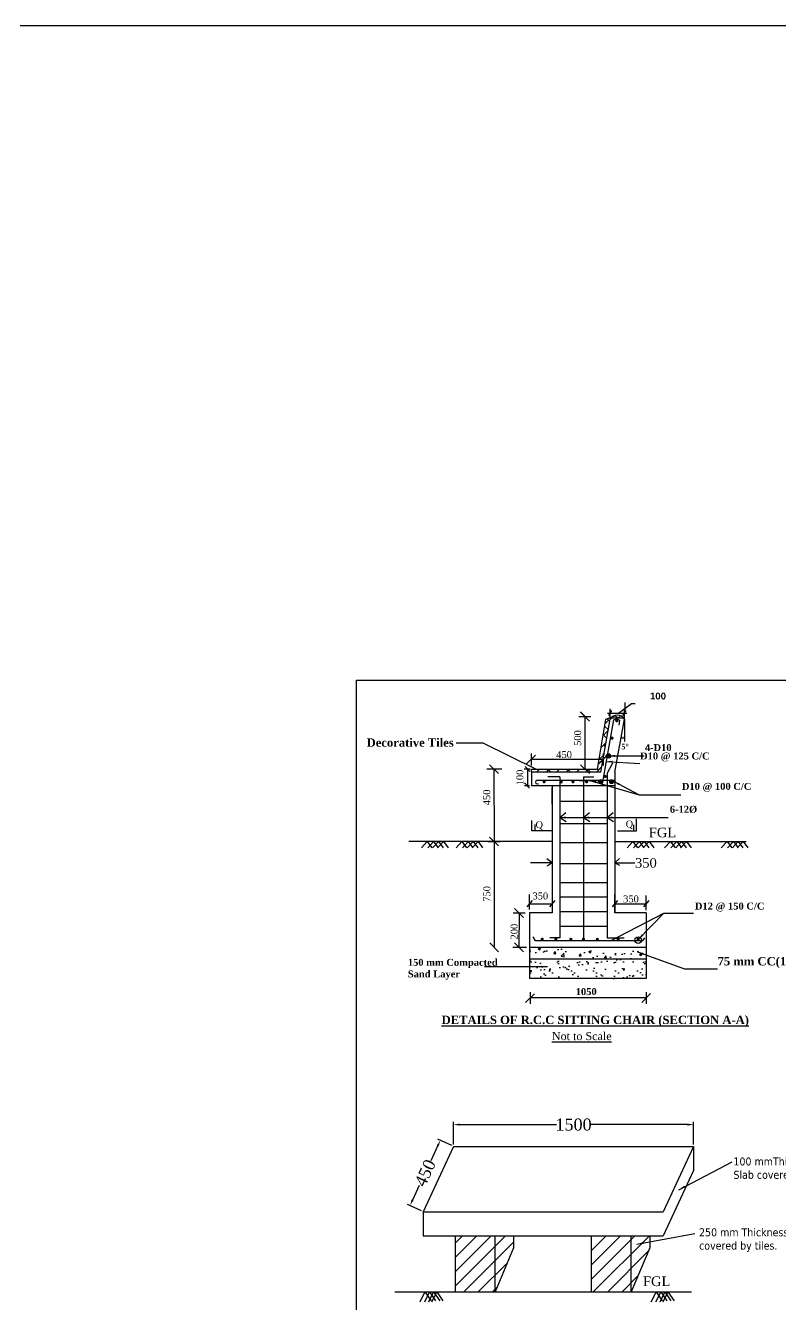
# Model space of a CAD drawing. Header units: metres. Extents: x -2434 to 11656, y -15288 to 8109.
# Drawn here: x 3931.5 to 4025.8, y -11699 to -11539.2 of the extents above; entities that cross this region are included whole.
import ezdxf

# ---------------------------------------------------------------- set-up
doc = ezdxf.new("R2010")
doc.units = ezdxf.units.M
doc.layers.add('sheet', color=1, linetype='Continuous', lineweight=15)
doc.styles.add('dim', font='isocp.shx')
doc.styles.get("Standard").update_dxf_attribs({"font": 'times.ttf'})
doc.dimstyles.new('Copy of STANDARD', dxfattribs={"dimtxt": 0.5, "dimasz": 0.4075, "dimexe": 0.364, "dimexo": 0.219, "dimgap": 0.09, "dimtad": 0, "dimdec": 0, "dimlfac": 1000, "dimzin": 0, "dimdsep": 46, "dimtxsty": 'Standard', "dimcen": 0.09, "dimclre": 256, "dimadec": 0, "dimazin": 0, "dimtfac": 1, "dimtdec": 0, "dimtofl": 0, "dimtmove": 0, "dimatfit": 3, "dimfxl": 1, "dimtolj": 1, "dimtzin": 0, "dimlwd": -1, "dimarcsym": 0})
doc.dimstyles.get("Standard").update_dxf_attribs({"dimtxt": 0.5, "dimasz": 0.4075, "dimexe": 0.364, "dimexo": 0.219, "dimgap": 0.09, "dimtad": 0, "dimdec": 0, "dimlfac": 1000, "dimzin": 0, "dimdsep": 46, "dimtxsty": 'Standard', "dimcen": 0.09, "dimadec": 0, "dimazin": 0, "dimtfac": 1, "dimtdec": 0, "dimtofl": 0, "dimtmove": 0, "dimatfit": 3, "dimfxl": 1, "dimtolj": 1, "dimtzin": 0, "dimarcsym": 0})
doc.dimstyles.new('STANDARD$0', dxfattribs={"dimscale": 0, "dimtxt": 8, "dimasz": 8, "dimexe": 4, "dimexo": 0, "dimgap": 2, "dimtad": 1, "dimdec": 0, "dimzin": 0, "dimdsep": 46, "dimtxsty": 'dim', "dimblk": 'DOTSMALL', "dimcen": 1, "dimclrd": 6, "dimclre": 6, "dimclrt": 256, "dimadec": 0, "dimazin": 0, "dimtfac": 1, "dimtdec": 0, "dimtix": 1, "dimtofl": 0, "dimtmove": 1, "dimatfit": 3, "dimldrblk": 'DOTSMALL', "dimfxl": 6, "dimtolj": 1, "dimtzin": 0, "dimarcsym": 0})

# ---------------------------------------------------------------- blocks, each defined once
blk = doc.blocks.new('*D379')
at = {"layer": 'Defpoints', "color": 0, "lineweight": -3}
for p in [(3983.32, -11678.46), (3984.95, -11679.22), (3981.16, -11687.38)]:
    blk.add_point(p, dxfattribs=at)
at = {"layer": 'sheet', "color": 0, "lineweight": -2}
for p, q in [((3984.75, -11679.13), (3982.99, -11678.31)), ((3982.98, -11679.19), (3982.14, -11681.01)), ((3979.86, -11685.9), (3980.71, -11684.08)), ((3980.96, -11687.29), (3979.2, -11686.47))]:
    blk.add_line(p, q, dxfattribs=at)
at = {"layer": 'sheet', "color": 0, "lineweight": -3}
for points in [[(3982.86, -11679.13), (3983.1, -11679.24), (3983.32, -11678.46)], [(3979.74, -11685.84), (3979.98, -11685.95), (3979.53, -11686.62)]]:
    blk.add_solid(points, dxfattribs=at)
at = {"layer": 'sheet', "color": 0, "lineweight": -3, "insert": (3981.42, -11682.54), "char_height": 0.5, "attachment_point": 5, "rotation": 65.0807}
blk.add_mtext('\\A1;{\\H3x;450}', dxfattribs=at)
blk = doc.blocks.new('*D405')
at = {"layer": 'Defpoints', "color": 0, "lineweight": -3}
for p in [(4014.95, -11676.5), (3984.95, -11679.22), (4014.95, -11679.22)]:
    blk.add_point(p, dxfattribs=at)
at = {"layer": 'sheet', "color": 0, "lineweight": -2}
for p, q in [((3984.95, -11679), (3984.95, -11676.14)), ((3985.75, -11676.5), (3997.81, -11676.5)), ((4014.15, -11676.5), (4002.08, -11676.5)), ((4014.95, -11679), (4014.95, -11676.14))]:
    blk.add_line(p, q, dxfattribs=at)
at = {"layer": 'sheet', "color": 0, "lineweight": -3}
for points in [[(3985.75, -11676.37), (3985.75, -11676.63), (3984.95, -11676.5)], [(4014.15, -11676.37), (4014.15, -11676.63), (4014.95, -11676.5)]]:
    blk.add_solid(points, dxfattribs=at)
at = {"layer": 'sheet', "color": 0, "lineweight": -3, "insert": (3999.95, -11676.5), "char_height": 0.5, "attachment_point": 5}
blk.add_mtext('\\A1;{\\H3x;1500}', dxfattribs=at)

msp = doc.modelspace()

# ---------------------------------------------------------------- hatches: boundary and pattern name
at = {"layer": 'sheet', "lineweight": -3}
h = msp.add_hatch(dxfattribs=at)
h.set_pattern_fill('AR-HBONE', color=0, scale=0.008682, style=0)
h.set_pattern_definition([(45, (424.646, -9338.6739), (1e-16, 1.24749228), [2.64633075, -0.88211025]), (135, (425.2697, -9338.0502), (1e-16, 1.24749228), [2.64633075, -0.88211025])])
h.paths.add_polyline_path([(4003.377869, -11632.445293), (4004.541356, -11625.846831, -0.1292027163), (4004.919118, -11625.481363), (4003.9771, -11625.859641), (4002.947238, -11632.074887), (3994.695682, -11632.074887), (3994.695682, -11632.445293)])
h = msp.add_hatch(dxfattribs=at)
h.set_pattern_fill('AR-CONC', color=0, scale=0.017364, style=0)
h.set_pattern_definition([(50, (424.646, -9344.955), (3.1635229, -0.2767723), [0.3307913, -3.6387048]), (355, (424.646, -9344.955), (-0.6119696, 3.3175792), [0.264633, -2.9109638]), (100.451, (424.9096, -9344.978), (2.5515647, 3.0407918), [0.2811292, -3.0924215]), (46.1842, (424.646, -9344.073), (4.707118, -0.7300387), [0.496187, -5.458057]), (96.6356, (425.0383, -9344.1338), (4.122376, 4.29639), [0.421694, -4.6386323]), (351.184, (424.646, -9344.073), (4.1223826, 4.2963825), [0.3969496, -4.366446]), (21, (425.087, -9344.2935), (2.6326976, -1.7757768), [0.3307913, -3.6387048]), (326, (425.087, -9344.2935), (1.0731536, 3.198309), [0.264633, -2.9109638]), (71.4514, (425.3064, -9344.4414), (3.705844, 1.4225392), [0.2811292, -3.0924215]), (37.5, (424.646, -9344.955), (0.05363167, 1.4682454), [0, -2.8756794, 0, -2.9550693, 0, -2.9219902]), (7.5, (424.646, -9344.955), (1.1602817, 1.73957307), [0, -1.6848306, 0, -2.80952115, 0, -1.1136642]), (327.5, (423.6624, -9344.955), (2.35444594, -0.09947606), [0, -1.1026378, 0, -3.44023, 0, -4.56492054]), (317.5, (423.2214, -9344.955), (2.5721707, 0.4415151), [0, -1.4334292, 0, -2.2846655, 0, -3.2417552])])
h.paths.add_polyline_path([(4009.025024, -11654.354342), (3994.44383, -11654.354342), (3994.44383, -11655.65667), (3994.44383, -11655.833571), (4009.025024, -11655.833571)])
h = msp.add_hatch(dxfattribs=at)
h.set_pattern_fill('AR-SAND', color=0, scale=0.034729, style=0)
h.set_pattern_definition([(37.5, (424.646, -9338.6739), (-0.0555671, 1.699671), [0, -1.3408076, 0, -1.49958743, 0, -1.43342916]), (7.5, (424.646, -9338.674), (1.5611382, 2.489444), [0, -0.7233304, 0, -1.20849104, 0, -0.4631079]), (327.5, (423.561, -9338.674), (2.74701763, 0.00499116), [0, -0.44105512, 0, -1.58779845, 0, -2.0729591]), (317.5, (423.561, -9338.674), (2.6517361, 0.7742057), [0, -0.22052756, 0, -1.0408901, 0, -1.19084884])])
h.paths.add_polyline_path([(4009.025024, -11658.261326), (4009.025024, -11655.833571), (3994.44383, -11655.833571), (3994.44383, -11658.261326)])
h = msp.add_hatch(dxfattribs=at)
h.set_pattern_fill('ANSI31', color=0, scale=0.4, style=0)
h.set_pattern_definition([(45, (2716.3991, -11449.5759), (-0.8980256, 0.8980256), [])])
h.paths.add_polyline_path([(3990.155275, -11690.379542), (3985.155275, -11690.379542), (3985.155275, -11697.379542), (3990.155275, -11697.379542)])
h.paths.add_polyline_path([(4007.155275, -11690.379542), (4002.155275, -11690.379542), (4002.155275, -11697.379542), (4007.155275, -11697.379542)])
h.paths.add_polyline_path([(4009.469777, -11691.886433), (4009.469777, -11690.379542), (4007.155275, -11690.379542), (4007.155275, -11697.379542)])
h.paths.add_polyline_path([(3992.469777, -11691.886433), (3992.469777, -11690.379542), (3990.155275, -11690.379542), (3990.155275, -11697.379542)])

# ---------------------------------------------------------------- linework, layer by layer
at = {"color": 0, "lineweight": -3, "ltscale": 0.2}
for p, q in [((4004.181921, -11625.09598), (4006.62359, -11625.09598)), ((4004.352591, -11625.40325), (4004.742803, -11624.768065)), ((4004.541356, -11625.846831), (4004.541356, -11624.53246)), ((4006.121063, -11625.40325), (4006.511276, -11624.768065)), ((4006.309829, -11625.846831), (4006.309829, -11624.621397)), ((3997.300338, -11643.804158), (3994.595978, -11643.804158)), ((3997.300338, -11643.804158), (3996.600749, -11643.276531)), ((3997.300338, -11643.804158), (3996.666085, -11644.198367)), ((4005.114307, -11643.804158), (4005.675909, -11643.249733)), ((4005.114307, -11643.804158), (4007.607368, -11643.804158)), ((4005.114307, -11643.804158), (4005.688886, -11644.085684))]:
    msp.add_line(p, q, dxfattribs=at)
at = {"color": 0, "linetype": 'ByBlock', "lineweight": -3, "ltscale": 0.5}
for p, q in [((3995.19516, -11653.532367), (3994.889269, -11653.038365)), ((3998.225363, -11653.162289), (3996.988285, -11653.162289)), ((4004.163538, -11652.925176), (4004.163538, -11652.925176)), ((4004.163538, -11653.15357), (4006.277531, -11653.15357)), ((4008.598107, -11653.532367), (4008.861806, -11653.164938))]:
    msp.add_line(p, q, dxfattribs=at)
at = {"color": 0, "linetype": 'Continuous', "lineweight": -3, "ltscale": 0.5}
msp.add_lwpolyline([(1816.766285, -11539.184507), (4613.12762, -11539.184507), (4613.12762, -11792.229715), (1816.766285, -11792.229715)], close=True, dxfattribs=at)
msp.add_lwpolyline([(4128.295396, -11728.805735), (3972.851945, -11728.805735), (3972.851945, -11620.970175), (4128.295396, -11620.970175)], close=True)
at = {"layer": 'sheet', "color": 0, "lineweight": -3}
for p, q in [((4006.354467, -11623.772755), (4006.354467, -11625.193164)), ((4000.620637, -11625.500344), (4002.112067, -11625.500344)), ((4001.362827, -11625.500344), (4001.362827, -11632.074887)), ((4003.377869, -11632.445293), (4004.541356, -11625.846831)), ((4003.595081, -11633.657934), (4004.96887, -11625.922213)), ((4005.114307, -11632.445293), (4006.309829, -11625.846831)), ((4006.309829, -11625.846831), (4006.309829, -11628.61739)), ((3994.667486, -11630.123793), (3994.667486, -11631.615223)), ((4003.656315, -11630.123961), (4003.656315, -11631.615391)), ((4003.656315, -11630.866151), (3994.667486, -11630.869508)), ((4004.163538, -11632.648757), (4004.842882, -11631.287376)), ((3990.000799, -11632.074887), (3990.01964, -11641.125087)), ((3994.695682, -11632.445293), (3994.695682, -11634.181731)), ((4003.377869, -11632.445293), (3994.695682, -11632.445293)), ((4005.114307, -11633.487156), (3995.335161, -11633.487156)), ((3998.225363, -11633.065381), (3996.761355, -11633.065381)), ((3998.225363, -11633.065381), (3998.225363, -11653.162289)), ((4000.617112, -11632.074887), (4002.108541, -11632.074887)), ((4003.605185, -11633.532229), (4000.670644, -11633.532229)), ((4001.194871, -11633.039864), (4001.194871, -11653.506851)), ((4001.194871, -11633.039864), (4002.468468, -11633.039864)), ((4004.163538, -11632.648757), (4004.163538, -11653.15357)), ((4005.114307, -11632.445293), (4005.114307, -11650.059492)), ((4005.114307, -11634.181731), (3994.695682, -11634.181731)), ((3997.300338, -11634.181731), (3997.300338, -11650.059492)), ((3997.300338, -11636.45966), (3997.300338, -11634.414197)), ((3998.225363, -11636.103991), (4004.163538, -11636.103991)), ((4008.156779, -11635.283761), (4013.354953, -11635.283761)), ((3998.225363, -11638.884376), (4004.163538, -11638.884376)), ((3986.013494, -11641.127481), (3979.39073, -11641.127481)), ((3997.300338, -11641.127481), (3986.013494, -11641.127481)), ((3989.276301, -11641.127481), (3990.767731, -11641.127481)), ((3990.01849, -11641.127481), (3990.037331, -11654.354342)), ((3998.225363, -11641.263283), (4004.163538, -11641.263283)), ((4005.114307, -11641.127481), (4021.492323, -11641.127481)), ((4006.627107, -11641.127481), (4008.118537, -11641.127481)), ((3997.300338, -11643.058443), (3997.300338, -11644.549872)), ((3998.225363, -11643.863966), (4004.163538, -11643.863966)), ((3998.225363, -11646.247914), (4004.163538, -11646.247914)), ((3994.44383, -11649.610762), (3994.44383, -11647.733038)), ((4005.114307, -11650.059492), (4005.114307, -11647.733038)), ((4009.025024, -11649.709645), (4009.025024, -11647.879799)), ((3998.225363, -11648.053917), (4004.163538, -11648.053917)), ((3992.401229, -11650.059492), (3993.892659, -11650.059492)), ((3993.143419, -11650.059492), (3993.137286, -11654.344475)), ((3997.300338, -11650.059492), (3994.44383, -11650.059492)), ((3998.225363, -11649.873865), (4004.163538, -11649.873865)), ((4009.025024, -11650.059492), (4005.114307, -11650.059492)), ((4004.163538, -11651.749685), (3998.225363, -11651.749685)), ((4009.025024, -11654.354342), (3994.44383, -11654.354342)), ((4008.598107, -11653.532367), (3995.19516, -11653.532367)), ((4009.025024, -11655.833571), (3994.44383, -11655.833571)), ((4009.025024, -11658.261326), (3994.44383, -11658.261326)), ((3994.543241, -11659.933468), (3994.543241, -11661.424897)), ((4009.025024, -11660.675657), (3994.543241, -11660.675657)), ((4009.025024, -11659.933468), (4009.025024, -11661.424897)), ((3984.947393, -11679.217342), (3981.155275, -11687.379542)), ((3984.947393, -11679.217342), (4014.947393, -11679.217342)), ((4014.947393, -11679.217342), (4011.155275, -11687.379542)), ((4014.947393, -11679.217342), (4014.947393, -11682.217342)), ((4014.947393, -11682.217342), (4011.155275, -11690.379542)), ((3981.155275, -11687.379542), (4011.155275, -11687.379542)), ((3981.155275, -11687.379542), (3981.155275, -11690.379542)), ((3981.155275, -11690.379542), (4011.155275, -11690.379542)), ((3985.155275, -11690.379542), (3985.155275, -11697.379542)), ((3990.155275, -11697.379542), (3990.155275, -11690.379542)), ((3992.469777, -11690.379542), (3992.469777, -11691.886433)), ((4002.155275, -11690.379542), (4002.155275, -11697.379542)), ((4007.155275, -11697.379542), (4007.155275, -11690.379542)), ((4007.878274, -11691.444852), (4015.109547, -11690.084211)), ((4009.469777, -11690.379542), (4009.469777, -11691.886433)), ((3992.469777, -11691.886433), (3990.155275, -11697.379542)), ((4009.469777, -11691.886433), (4007.155275, -11697.379542)), ((3985.155275, -11697.379542), (3990.155275, -11697.379542)), ((4002.155275, -11697.379542), (4007.155275, -11697.379542))]:
    msp.add_line(p, q, dxfattribs=at)
for points in [[(3994.695682, -11632.445293), (3994.695682, -11632.074887), (4002.947238, -11632.074887), (4003.9771, -11625.859641), (4005.099855, -11625.408786)], [(4000.809508, -11624.942905), (4001.916146, -11626.057783)], [(4000.828348, -11624.961886), (4001.934986, -11626.076764)], [(4005.099855, -11625.408786), (4005.57899, -11625.687984), (4005.832272, -11625.432162)], [(4004.74287, -11625.687984), (4006.112223, -11625.687984)], [(4004.96887, -11625.922213), (4005.364988, -11625.801627), (4005.686764, -11625.963416), (4005.609375, -11626.582112)], [(3995.241972, -11632.074887), (3988.65962, -11628.841699), (3985.287039, -11628.841699)], [(3995.205943, -11630.331504), (3994.091066, -11631.438142)], [(4004.194772, -11630.331673), (4003.079895, -11631.438311)], [(4004.213753, -11630.312832), (4003.098876, -11631.41947)], [(3989.466321, -11631.536429), (3990.572959, -11632.651306)], [(3993.893147, -11631.774043), (3994.491592, -11632.376943)], [(4000.828348, -11631.536429), (4001.934986, -11632.651306)], [(3990.991084, -11632.074887), (3989.117989, -11632.074887)], [(3994.526631, -11632.074887), (3993.772264, -11632.074887)], [(3994.191768, -11632.074887), (3994.191768, -11634.181731)], [(3995.33521, -11633.485969), (3995.228604, -11633.561882), (3995.184317, -11633.702533), (3995.232535, -11633.861329), (3995.459981, -11633.928173), (3995.571429, -11633.91481)], [(3993.830646, -11633.817921), (3994.452248, -11634.44415)], [(3994.447129, -11634.181731), (3993.834951, -11634.181731)], [(3998.225363, -11638.134644), (3998.980649, -11637.517877)], [(3998.225363, -11638.134644), (3999.019916, -11638.645651)], [(4001.194871, -11638.134644), (4001.950157, -11637.517877)], [(4001.194871, -11638.134644), (4001.989424, -11638.645651)], [(4004.163538, -11638.134644), (4004.918824, -11637.517877)], [(4004.163538, -11638.134644), (4004.95809, -11638.645651)], [(4005.430828, -11639.795315), (4007.818941, -11639.795315), (4007.818941, -11638.283381)], [(3994.731228, -11639.795315), (3994.731228, -11638.515324)], [(3997.186027, -11639.795315), (3994.731228, -11639.795315)], [(3995.140418, -11639.795315), (3995.140418, -11638.98255)], [(4007.464264, -11639.795315), (4007.464264, -11639.037189)], [(3981.689678, -11641.127481), (3980.958887, -11641.931875)], [(3981.689678, -11641.127481), (3982.270396, -11641.90321)], [(3982.481369, -11641.127481), (3981.750577, -11641.931875)], [(3983.088187, -11641.127481), (3982.357395, -11641.931875)], [(3982.481369, -11641.127481), (3983.062087, -11641.90321)], [(3983.697179, -11641.127481), (3982.966388, -11641.931875)], [(3983.088187, -11641.127481), (3983.668905, -11641.90321)], [(3983.697179, -11641.127481), (3984.277897, -11641.90321)], [(3986.013494, -11641.127481), (3985.282703, -11641.931875)], [(3986.013494, -11641.127481), (3986.594212, -11641.90321)], [(3986.805185, -11641.127481), (3986.074393, -11641.931875)], [(3987.412003, -11641.127481), (3986.681211, -11641.931875)], [(3986.805185, -11641.127481), (3987.385903, -11641.90321)], [(3988.020995, -11641.127481), (3987.290204, -11641.931875)], [(3987.412003, -11641.127481), (3987.992721, -11641.90321)], [(3988.020995, -11641.127481), (3988.601714, -11641.90321)], [(3989.466321, -11640.567649), (3990.572959, -11641.682526)], [(3989.468697, -11640.570042), (3990.575335, -11641.68492)], [(4007.372822, -11641.127481), (4006.642031, -11641.931875)], [(4007.372822, -11641.127481), (4007.95354, -11641.90321)], [(4008.164513, -11641.127481), (4007.433722, -11641.931875)], [(4008.771331, -11641.127481), (4008.040539, -11641.931875)], [(4008.164513, -11641.127481), (4008.745231, -11641.90321)], [(4009.380323, -11641.127481), (4008.649532, -11641.931875)], [(4008.771331, -11641.127481), (4009.352049, -11641.90321)], [(4009.380323, -11641.127481), (4009.961042, -11641.90321)], [(4012.050504, -11641.127481), (4011.319713, -11641.931875)], [(4012.050504, -11641.127481), (4012.631222, -11641.90321)], [(4012.842195, -11641.127481), (4012.111404, -11641.931875)], [(4013.449013, -11641.127481), (4012.718221, -11641.931875)], [(4012.842195, -11641.127481), (4013.422913, -11641.90321)], [(4014.058006, -11641.127481), (4013.327214, -11641.931875)], [(4013.449013, -11641.127481), (4014.029731, -11641.90321)], [(4014.058006, -11641.127481), (4014.638724, -11641.90321)], [(4019.125173, -11641.127481), (4018.394382, -11641.931875)], [(4019.125173, -11641.127481), (4019.705891, -11641.90321)], [(4019.916864, -11641.127481), (4019.186073, -11641.931875)], [(4020.523682, -11641.127481), (4019.79289, -11641.931875)], [(4019.916864, -11641.127481), (4020.497582, -11641.90321)], [(4021.132675, -11641.127481), (4020.401883, -11641.931875)], [(4020.523682, -11641.127481), (4021.1044, -11641.90321)], [(4021.132675, -11641.127481), (4021.713393, -11641.90321)], [(3992.5901, -11649.502054), (3993.696738, -11650.616931)], [(3994.776194, -11648.516216), (3994.105669, -11649.30435)], [(3994.44383, -11648.896265), (3997.300338, -11648.896265)], [(3997.632702, -11648.516216), (3996.962177, -11649.30435)], [(4005.446671, -11648.516216), (4004.776146, -11649.30435)], [(4005.114307, -11648.896265), (4009.021291, -11648.896265)], [(4009.344628, -11648.516216), (4008.674103, -11649.30435)], [(3994.44383, -11650.059492), (3994.44383, -11655.65667)], [(4009.025024, -11650.059492), (4009.025024, -11658.261326)], [(3989.484012, -11653.796894), (3990.59065, -11654.911772)], [(3992.358236, -11654.344475), (3994.090706, -11654.344475)], [(3992.58393, -11653.791999), (3993.690568, -11654.906876)], [(3994.44383, -11655.65667), (3994.44383, -11658.261326)], [(4007.921945, -11654.908335), (4013.807531, -11657.034345), (4017.927437, -11657.034345)], [(3995.081698, -11660.141179), (3993.966821, -11661.247817)], [(4009.582463, -11660.122338), (4008.467586, -11661.228976)], [(3977.622099, -11697.379542), (4002.155275, -11697.379542)], [(3981.388687, -11697.379542), (3980.742428, -11698.667501)], [(3981.96491, -11697.379542), (3981.31865, -11698.667501)], [(3981.388687, -11697.379542), (3982.150001, -11698.518187)], [(3982.479801, -11697.379542), (3981.833541, -11698.667501)], [(3981.96491, -11697.379542), (3982.726224, -11698.518187)], [(3982.867183, -11697.379542), (3982.220923, -11698.667501)], [(3982.479801, -11697.379542), (3983.241115, -11698.518187)], [(3982.867183, -11697.379542), (3983.628496, -11698.518187)], [(4007.155275, -11697.379542), (4014.68845, -11697.379542)], [(4010.268354, -11697.394104), (4009.622094, -11698.682063)], [(4010.844577, -11697.394104), (4010.198317, -11698.682063)], [(4010.268354, -11697.394104), (4011.029667, -11698.53275)], [(4011.359468, -11697.394104), (4010.713208, -11698.682063)], [(4010.844577, -11697.394104), (4011.60589, -11698.53275)], [(4011.74685, -11697.394104), (4011.10059, -11698.682063)], [(4011.359468, -11697.394104), (4012.120781, -11698.53275)], [(4011.74685, -11697.394104), (4012.508163, -11698.53275)]]:
    msp.add_lwpolyline(points, dxfattribs=at)
at = {"layer": 'sheet', "color": 0, "lineweight": -3, "const_width": 0.195349}
for points in [[(4005.247159, -11626.042941, 1), (4005.442508, -11626.042941, 1)], [(4004.663556, -11628.21613, 1), (4004.858905, -11628.21613, 1)], [(4004.220357, -11630.424743, 1), (4004.415706, -11630.424743, 1)], [(3996.173539, -11633.658965, 1), (3996.368888, -11633.658965, 1)], [(3998.310691, -11633.688651, 1), (3998.506041, -11633.688651, 1)], [(3999.787664, -11633.658965, 1), (3999.983013, -11633.658965, 1)], [(4001.480836, -11633.658965, 1), (4001.676185, -11633.658965, 1)], [(4003.263134, -11633.658965, 1), (4003.458483, -11633.658965, 1)], [(4003.802612, -11633.010859, 1), (4003.997961, -11633.010859, 1)], [(4004.59991, -11633.658965, 1), (4004.79526, -11633.658965, 1)], [(3995.940969, -11653.349191, 1), (3996.136318, -11653.349191, 1)], [(3997.656333, -11653.349191, 1), (3997.851682, -11653.349191, 1)], [(3999.518106, -11653.349191, 1), (3999.713455, -11653.349191, 1)], [(4001.097196, -11653.349191, 1), (4001.292545, -11653.349191, 1)], [(4002.826158, -11653.349191, 1), (4003.021507, -11653.349191, 1)], [(4005.425893, -11653.349191, 1), (4005.621242, -11653.349191, 1)], [(4007.930528, -11653.349191, 1), (4008.125877, -11653.349191, 1)]]:
    msp.add_lwpolyline(points, format="xyb", close=True, dxfattribs=at)
at = {"layer": 'sheet', "color": 0, "lineweight": -3}
for centre, radius in [((4004.317484, -11630.434294), 0.275125), ((4003.360809, -11633.658965), 0.241558), ((4004.709217, -11633.658965), 0.241558), ((4008.028203, -11653.446866), 0.408743)]:
    msp.add_circle(centre, radius, dxfattribs=at)
for centre, radius, start, end in [((4005.425592, -11626.382843), 1.034013, 31.22369301, 148.77630698), ((4006.110858, -11628.031118), 0.199337, 183.47427611, 3.47427611)]:
    msp.add_arc(centre, radius, start, end, dxfattribs=at)

# ---------------------------------------------------------------- texts
for s, insert, char_height, width, attachment_point in [('{\\fTimes New Roman|b1|i0|c0|p18;  \\H0.8x; \\fArial|b1|i0|c0|p34;\\H0.6191x;100\\fTimes New Roman|b1|i0|c0|p18;\\H1.01x; }', (4007.661834, -11622.524803), 1.7364375, 40.81192098, 1), ('{\\fTimes New Roman|b1|i0|c0|p18;Decorative Tiles}', (3974.109647, -11628.242166), 1.0418625, 18.46623526, 1), ('450', (3997.784096, -11629.830593), 0.8682188, 6.48674799, 1), ('{\\fTimes New Roman|b1|i0|c0|p18;5%%D}', (4005.911856, -11628.920682), 0.694575, 1.28932638, 1), ('{\\fTimes New Roman|b1|i0|c0|p18;  \\H0.8x; \\H0.625x;D10 @ 125 C/C}', (4006.423982, -11630.009895), 1.7364375, 40.81192098, 1), ('{\\fTimes New Roman|b1|i0|c0|p18;  \\H0.8x; \\fArial|b1|i0|c0|p34;\\H0.6191x;4-\\fTimes New Roman|b1|i0|c0|p18;\\H1.01x;D10 }', (4007.034173, -11628.959912), 1.7364375, 40.81192098, 1), ('{\\fTimes New Roman|b1|i0|c0|p18;   \\H0.5x;D10 @ 100 C/C}', (4011.511596, -11633.804786), 1.7364375, 40.81192098, 1), ('{\\fTimes New Roman|b1|i0|c0|p18;  \\H0.6x; \\H0.8333x;6-12%%C}', (4010.2723, -11636.669817), 1.7364375, 42.05511038, 1), ('Q', (3995.211484, -11638.604294), 0.85, 0.69314248, 1), ('Q', (4006.464708, -11638.517374), 0.85, 0.69314248, 1), ('350', (3994.818139, -11647.497325), 0.8682188, 3.40406156, 1), ('350', (4006.141806, -11647.866153), 0.8682188, 3.40406156, 1), ('{\\fTimes New Roman|b1|i0|c0|p18;   \\H0.5x;D12 @ 150 C/C}', (4013.137958, -11648.761298), 1.7364375, 40.81192098, 1), ('{\\fTimes New Roman|b1|i0|c0|p18;150 mm Compacted \\PSand Layer}', (3979.255894, -11655.791535), 0.86821875, 48.89902341, 1), ('{\\fTimes New Roman|b1|i0|c0|p18;  \\H0.6x; 75 mm CC(1:3:6)\\H1.667x; }', (4016.23614, -11655.567938), 1.7364375, 40.81192098, 1), ('{\\fTimes New Roman|b1|i0|c0|p18;1050}', (4000.222248, -11659.446176), 0.86821875, 6.48674799, 1), ('{\\fTimes New Roman|b1|i0|c0|p18;\\LDETAILS OF R.C.C SITTING CHAIR (SECTION A-A)}', (4002.6662, -11662.893192), 1.0418625, 41.10701382, 2), ('{\\fTahoma|b0|i0|c0|p34;\\P\\fTimes New Roman|b0|i0|c0|p18;\\H0.4319x;               \\LNot to Scale}', (3991.582984, -11661.082172), 2.31516731, 8542.00273008, 1), ('{\\fTahoma|b0|i0|c0|p34;100 mmThickness RCC. sitting\\PSlab covered by tiles.}', (4019.924393, -11680.603979), 1, 41.69521245, 1), ('{\\fTahoma|b0|i0|c0|p34;250 mm Thickness Brick \\Pcovered by tiles.}', (4015.633223, -11689.452298), 1, 41.69521245, 1)]:
    msp.add_mtext(s, dxfattribs=dict(at, insert=insert, char_height=char_height, width=width, attachment_point=attachment_point))
at = {"layer": 'sheet', "color": 0, "lineweight": -3, "char_height": 0.8682188, "attachment_point": 1, "rotation": 90}
for s, insert, width in [('500', (4000.034423, -11629.182118), 6.48674799), ('100', (3992.808601, -11634.116226), 3.40406156), ('450', (3988.672396, -11636.602006), 3.40406156), ('750', (3988.690087, -11648.66255), 3.40406156), ('200', (3992.107116, -11653.371385), 3.40406156)]:
    msp.add_mtext(s, dxfattribs=dict(at, insert=insert, width=width))
at = {"layer": 'sheet', "color": 0, "lineweight": -3, "char_height": 1.2, "attachment_point": 1}
for s, insert in [('FGL ', (4009.352812, -11639.402924)), ('350', (4007.630357, -11643.193619)), ('FGL', (4008.62282, -11695.471001))]:
    msp.add_mtext(s, dxfattribs=dict(at, insert=insert))

# ---------------------------------------------------------------- dimensions: what is measured, and where the dimension line sits
at = {"layer": 'sheet', "color": 0, "lineweight": -3}
dim = msp.add_linear_dim(base=(4014.947393, -11676.499028), p1=(3984.947393, -11679.217342), p2=(4014.947393, -11679.217342), text='{\\H3x;1500}', dimstyle='STANDARD$0', override={"dimscale": 1, "dimtxt": 0.5, "dimasz": 0.8, "dimexe": 0.364, "dimexo": 0.219, "dimgap": 0.09, "dimtad": 0, "dimlfac": 1000, "dimtxsty": 'Standard', "dimcen": 0.09, "dimclrd": 0, "dimclre": 0, "dimclrt": 0, "dimtix": 0, "dimtmove": 0, "dimfxl": 0.12}, dxfattribs=at)
dim.commit()
dim.dimension.update_dxf_attribs({"geometry": '*D405', "text_midpoint": (3999.947393, -11676.499028)})
dim = msp.add_aligned_dim(p1=(3981.155275, -11687.379542), p2=(3984.947393, -11679.217342), distance=1.795673, text='{\\H3x;450}', dimstyle='STANDARD$0', override={"dimscale": 1, "dimtxt": 0.5, "dimasz": 0.8, "dimexe": 0.364, "dimexo": 0.219, "dimgap": 0.09, "dimtad": 0, "dimlfac": 1000, "dimlunit": 2, "dimtxsty": 'Standard', "dimcen": 0.09, "dimclrd": 0, "dimclre": 0, "dimclrt": 0, "dimtix": 0, "dimtmove": 0, "dimfxl": 0.12}, dxfattribs=at)
dim.commit()
dim.dimension.update_dxf_attribs({"geometry": '*D379', "text_midpoint": (3981.422835, -11682.541849)})

# ---------------------------------------------------------------- leaders
at = {"color": 0, "lineweight": -3, "ltscale": 0.2}
msp.add_leader([(4005.556655, -11625.09598), (4007.201887, -11623.866349), (4007.644065, -11623.866349)], dimstyle='Copy of STANDARD', override={"dimgap": 0.09, "dimtad": 0}, dxfattribs=at)
at = {"layer": 'sheet', "color": 0, "lineweight": -3}
for points in [[(4004.317484, -11630.434294), (4008.788307, -11630.434294)], [(4004.027143, -11631.120002), (4008.227078, -11631.392475)], [(4001.974125, -11633.487156), (4008.156779, -11635.283761)], [(4004.950775, -11633.607977), (4008.156779, -11635.283761)], [(3998.225363, -11638.134644), (4011.767463, -11638.134644)], [(4001.132888, -11638.134644), (4011.060465, -11638.134644)], [(4004.056169, -11638.134644), (4011.741452, -11638.134644)], [(4004.559784, -11653.532367), (4011.216791, -11650.069728)], [(4008.020936, -11653.377606), (4011.216791, -11650.069728), (4014.931381, -11650.069728)], [(4007.921945, -11654.908335), (4013.807531, -11657.034345), (4017.927437, -11657.034345)], [(3996.717164, -11656.773435), (3988.832369, -11656.773435)], [(4013.106335, -11684.630177), (4019.763342, -11681.167537)], [(4007.878274, -11691.444852), (4015.109547, -11690.084211)]]:
    msp.add_leader(points, dimstyle='Standard', override={"dimasz": 0.8, "dimfxl": 0.12}, dxfattribs=at)

doc.saveas('drawing.dxf')
